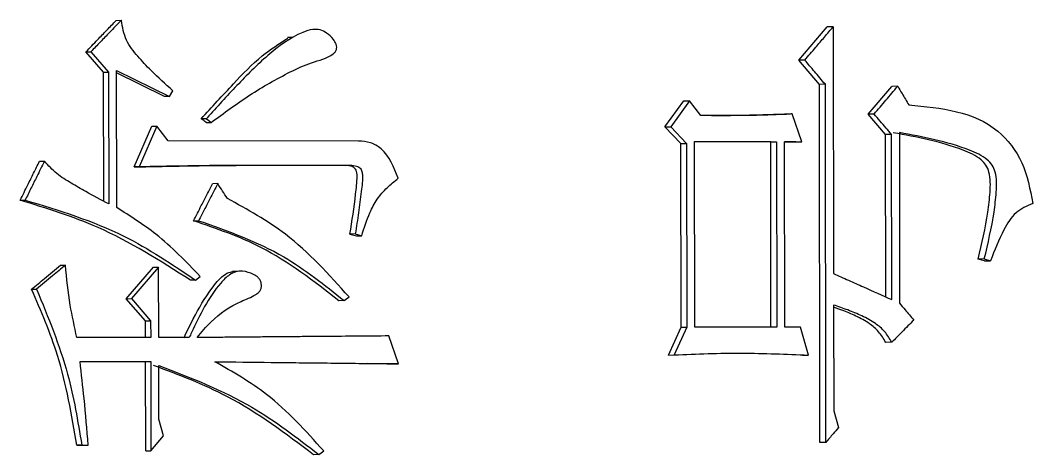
# Model space of a CAD drawing. Header units: millimetres. Extents: x 1726 to 4771, y 590 to 2743.
# Drawn here: x 3137.4 to 3143.3, y 941.34 to 943.88 of the extents above; entities that cross this region are included whole.
import ezdxf

# ---------------------------------------------------------------- set-up
doc = ezdxf.new("R2010")
doc.units = ezdxf.units.MM

msp = doc.modelspace()

# ---------------------------------------------------------------- linework, layer by layer
at = {"color": 7, "linetype": 'Continuous', "lineweight": 25}
for p, q in [((3137.9611, 943.8758), (3137.9905, 943.8767)), ((3141.9407, 943.6433), (3142.1055, 943.8377)), ((3142.1403, 943.8386), (3142.1055, 943.8377)), ((3142.1403, 943.8386), (3142.1424, 942.3999)), ((3138.9896, 943.776), (3138.9586, 943.7752)), ((3137.7837, 943.6921), (3137.8129, 943.693)), ((3137.8868, 943.573), (3137.7837, 943.6921)), ((3137.8129, 943.693), (3137.9161, 943.5739)), ((3141.9753, 943.6441), (3141.9407, 943.6433)), ((3142.0601, 943.5025), (3141.9407, 943.6433)), ((3137.8868, 943.573), (3137.9161, 943.5739)), ((3137.8878, 942.8216), (3137.8868, 943.573)), ((3137.9161, 943.5739), (3137.9172, 942.8059)), ((3137.9628, 943.5846), (3138.2717, 943.4329)), ((3137.964, 942.7842), (3137.9628, 943.5846)), ((3138.242, 943.432), (3137.9629, 943.5693)), ((3142.0949, 943.5033), (3142.0601, 943.5025)), ((3142.0631, 941.4148), (3142.0601, 943.5025)), ((3142.0979, 941.4156), (3142.0949, 943.5033)), ((3138.2717, 943.4329), (3138.2904, 943.4653)), ((3142.3444, 943.3289), (3142.4815, 943.491)), ((3142.5168, 943.4918), (3142.4815, 943.491)), ((3138.2717, 943.4329), (3138.242, 943.432)), ((3141.1598, 943.2551), (3141.2701, 943.4064)), ((3141.3038, 943.4072), (3141.1934, 943.2559)), ((3141.2701, 943.4064), (3141.3038, 943.4072)), ((3141.3685, 943.3206), (3141.3038, 943.4072)), ((3141.7886, 943.3268), (3141.8677, 943.3297)), ((3141.9022, 943.3305), (3141.8677, 943.3297)), ((3141.9576, 943.1682), (3141.9022, 943.3305)), ((3142.3795, 943.3298), (3142.3444, 943.3289)), ((3142.4453, 943.2098), (3142.3444, 943.3289)), ((3138.4869, 943.3028), (3138.4568, 943.3019)), ((3138.4848, 943.2803), (3138.5149, 943.2811)), ((3138.0651, 943.0212), (3138.1675, 943.259)), ((3138.1972, 943.2599), (3138.0947, 943.022)), ((3138.1675, 943.259), (3138.1972, 943.2599)), ((3138.2628, 943.1733), (3138.1972, 943.2599)), ((3141.1598, 943.2551), (3141.1934, 943.2559)), ((3141.2521, 943.1576), (3141.1598, 943.2551)), ((3141.1934, 943.2559), (3141.2857, 943.1584)), ((3142.4805, 943.2106), (3142.4453, 943.2098)), ((3142.4466, 942.2637), (3142.4453, 943.2098)), ((3142.4819, 942.2479), (3142.4805, 943.2106)), ((3142.5263, 943.2214), (3142.5277, 942.2262)), ((3139.3725, 943.1719), (3138.2628, 943.1733)), ((3141.2521, 943.1576), (3141.2857, 943.1584)), ((3141.2536, 942.0867), (3141.2521, 943.1576)), ((3141.2857, 943.1584), (3141.2873, 942.0876)), ((3141.3334, 942.0875), (3141.3318, 943.1692)), ((3141.3318, 943.1692), (3141.8105, 943.1684)), ((3141.7761, 943.1676), (3141.3318, 943.1683)), ((3141.7761, 943.1676), (3141.8105, 943.1684)), ((3141.7777, 942.0859), (3141.7761, 943.1676)), ((3141.8105, 943.1684), (3141.8121, 942.0867)), ((3141.8581, 942.0867), (3141.8565, 943.1684)), ((3141.8565, 943.1684), (3141.9576, 943.1682)), ((3141.923, 943.1674), (3141.8565, 943.1675)), ((3141.923, 943.1674), (3141.9576, 943.1682)), ((3139.295, 943.0305), (3139.3261, 943.0314)), ((3138.0651, 943.0212), (3138.0947, 943.022)), ((3138.5527, 942.9241), (3138.5226, 942.9233)), ((3137.4012, 942.8271), (3137.4299, 942.828)), ((3138.4109, 942.707), (3138.4409, 942.7079)), ((3139.3546, 942.6311), (3139.3234, 942.6303)), ((3139.3234, 942.6303), (3139.3606, 942.6194)), ((3139.3546, 942.6311), (3139.3918, 942.6202)), ((3137.6358, 942.4483), (3137.6648, 942.4492)), ((3143.0214, 942.485), (3142.9855, 942.4841)), ((3143.022, 942.4732), (3142.9855, 942.4841)), ((3143.0214, 942.485), (3143.058, 942.4741)), ((3143.022, 942.4732), (3143.058, 942.4741)), ((3138.0195, 942.2532), (3138.178, 942.4369)), ((3138.2077, 942.4378), (3138.049, 942.2541)), ((3138.178, 942.4369), (3138.2077, 942.4378)), ((3138.2083, 942.0267), (3138.2077, 942.4378)), ((3138.4227, 942.3618), (3138.4507, 942.3834)), ((3138.6684, 942.4119), (3138.6377, 942.4111)), ((3138.4227, 942.3617), (3138.3927, 942.3609)), ((3137.4674, 942.3078), (3137.4962, 942.3087)), ((3139.29, 942.2418), (3139.3179, 942.2633)), ((3138.0195, 942.2532), (3138.049, 942.2541)), ((3138.1318, 942.1233), (3138.0195, 942.2532)), ((3138.049, 942.2541), (3138.1614, 942.1241)), ((3139.29, 942.2418), (3139.2589, 942.2409)), ((3142.1426, 942.216), (3142.1435, 941.5995)), ((3138.1318, 942.1233), (3138.1614, 942.1241)), ((3138.132, 942.0259), (3138.1318, 942.1233)), ((3138.1614, 942.1241), (3138.1616, 942.0268)), ((3141.1802, 941.9246), (3141.2536, 942.0867)), ((3141.2873, 942.0876), (3141.2138, 941.9254)), ((3141.2536, 942.0867), (3141.2873, 942.0876)), ((3141.8121, 942.0867), (3141.3334, 942.0875)), ((3141.95, 942.0865), (3141.8581, 942.0867)), ((3141.9961, 941.9242), (3141.95, 942.0865)), ((3138.1616, 942.0268), (3137.731, 942.0273)), ((3138.3859, 942.0265), (3138.2083, 942.0267)), ((3139.6068, 941.8736), (3139.5508, 942.0359)), ((3142.4822, 941.9991), (3142.447, 941.9983)), ((3141.1802, 941.9246), (3141.2138, 941.9254)), ((3141.9615, 941.9234), (3141.9961, 941.9242)), ((3137.75, 941.8866), (3138.1618, 941.8862)), ((3138.1322, 941.8853), (3137.75, 941.8857)), ((3138.1322, 941.8853), (3138.1618, 941.8862)), ((3138.1329, 941.3661), (3138.1322, 941.8853)), ((3138.1618, 941.8862), (3138.1625, 941.367)), ((3138.209, 941.5508), (3138.2086, 941.8644)), ((3139.5753, 941.8728), (3139.4256, 941.8745)), ((3139.6068, 941.8736), (3139.5753, 941.8728)), ((3142.1435, 941.5995), (3142.1712, 941.5021)), ((3138.2372, 941.4534), (3138.209, 941.5508)), ((3138.1625, 941.367), (3138.2372, 941.4534)), ((3137.7599, 941.3998), (3137.7308, 941.399)), ((3137.7309, 941.399), (3137.7683, 941.399)), ((3137.76, 941.3998), (3137.7975, 941.3998)), ((3137.7683, 941.399), (3137.7975, 941.3998)), ((3142.0979, 941.4156), (3142.0631, 941.4148)), ((3138.1329, 941.3661), (3138.1625, 941.367)), ((3139.1424, 941.3441), (3139.1115, 941.3433))]:
    msp.add_line(p, q, dxfattribs=at)
at = {"color": 7, "linetype": 'Continuous', "lineweight": 25, "flags": 128}
for points in [[(3138.4848, 943.2803), (3138.4777, 943.2858), (3138.4705, 943.2913), (3138.4568, 943.3019)], [(3138.4869, 943.3028), (3138.5009, 943.2919), (3138.5149, 943.2811)], [(3139.3606, 942.6194), (3139.3733, 942.6197), (3139.3826, 942.62), (3139.3918, 942.6202)], [(3139.1424, 941.3441), (3139.1563, 941.3549), (3139.1703, 941.3657)]]:
    msp.add_lwpolyline(points, dxfattribs=at)
at = {"color": 7, "linetype": 'Continuous', "lineweight": 25}
for points, knots in [([(3137.7837, 943.6921), (3137.8066, 943.7158), (3137.8476, 943.7582), (3137.9067, 943.8195), (3137.943, 943.857), (3137.9611, 943.8758)], [0, 0, 0, 0, 0.386356, 0.693178, 1, 1, 1, 1]), ([(3137.9905, 943.8767), (3137.9677, 943.853), (3137.9266, 943.8106), (3137.8674, 943.7494), (3137.8311, 943.7118), (3137.8129, 943.693)], [0, 0, 0, 0, 0.386102, 0.693051, 1, 1, 1, 1]), ([(3138.2904, 943.4653), (3138.2474, 943.504), (3138.1765, 943.568), (3138.0856, 943.6654), (3138.0113, 943.7577), (3137.9975, 943.8367), (3137.9905, 943.8767)], [0, 0, 0, 0, 0.335019, 0.553277, 0.774167, 1, 1, 1, 1]), ([(3138.5149, 943.2811), (3138.5884, 943.3354), (3138.7355, 943.4442), (3138.9341, 943.5566), (3139.097, 943.6342), (3139.1945, 943.6533), (3139.2371, 943.6908), (3139.2451, 943.7043), (3139.2467, 943.7208), (3139.2415, 943.7419), (3139.2232, 943.7722), (3139.1915, 943.8018), (3139.1496, 943.823), (3139.0999, 943.8256), (3138.9899, 943.786), (3138.8382, 943.6745), (3138.6618, 943.4956), (3138.5459, 943.3695), (3138.4881, 943.3041), (3138.4869, 943.3028)], [0, 0, 0, 0, 0.146382, 0.292955, 0.366204, 0.439427, 0.447746, 0.45616, 0.463429, 0.472823, 0.489455, 0.518149, 0.540935, 0.563855, 0.597101, 0.728178, 0.861562, 0.99717, 1, 1, 1, 1]), ([(3141.9753, 943.6441), (3141.9964, 943.669), (3142.0345, 943.7139), (3142.0895, 943.7787), (3142.1233, 943.8186), (3142.1403, 943.8386)], [0, 0, 0, 0, 0.384573, 0.692287, 1, 1, 1, 1]), ([(3138.4568, 943.3019), (3138.5189, 943.37), (3138.6335, 943.4957), (3138.7938, 943.6643), (3138.9098, 943.7392), (3138.9607, 943.7721)], [0, 0, 0, 0, 0.398136, 0.735593, 1, 1, 1, 1]), ([(3142.0949, 943.5033), (3142.0842, 943.5158), (3142.063, 943.5408), (3142.0232, 943.5877), (3141.9939, 943.6222), (3141.9753, 943.6441)], [0, 0, 0, 0, 0.2662451, 0.5324906, 1, 1, 1, 1]), ([(3142.3795, 943.3298), (3142.4024, 943.3568), (3142.4482, 943.4108), (3142.4939, 943.4648), (3142.5168, 943.4918)], [0, 0, 0, 0, 0.4999992, 1, 1, 1, 1]), ([(3142.5168, 943.4918), (3142.5251, 943.4777), (3142.54, 943.4526), (3142.5614, 943.4165), (3142.5745, 943.3945), (3142.581, 943.3835)], [0, 0, 0, 0, 0.39043, 0.695215, 1, 1, 1, 1]), ([(3141.9022, 943.3305), (3141.8978, 943.3303), (3141.889, 943.3299), (3141.8758, 943.3293), (3141.8627, 943.3286), (3141.8495, 943.328), (3141.8363, 943.3274), (3141.8231, 943.3268), (3141.8121, 943.3263), (3141.8011, 943.3258), (3141.7902, 943.3254), (3141.777, 943.3248), (3141.7594, 943.3242), (3141.7418, 943.3236), (3141.7242, 943.323), (3141.711, 943.3227), (3141.6934, 943.3222), (3141.6758, 943.3218), (3141.6582, 943.3215), (3141.645, 943.3213), (3141.6274, 943.321), (3141.6097, 943.3208), (3141.5921, 943.3206), (3141.5745, 943.3205), (3141.5569, 943.3204), (3141.5393, 943.3203), (3141.526, 943.3203), (3141.5128, 943.3202), (3141.4996, 943.3202), (3141.4886, 943.3202), (3141.4798, 943.3202), (3141.471, 943.3202), (3141.4621, 943.3203), (3141.4533, 943.3203), (3141.4467, 943.3203), (3141.4401, 943.3203), (3141.4313, 943.3203), (3141.4225, 943.3204), (3141.4137, 943.3204), (3141.4048, 943.3204), (3141.396, 943.3205), (3141.3872, 943.3205), (3141.3788, 943.3205), (3141.3725, 943.3206), (3141.3685, 943.3206)], [0, 0, 0, 0, 0.024742, 0.049483, 0.074225, 0.098967, 0.123709, 0.14845, 0.173192, 0.185563, 0.210305, 0.235047, 0.259788, 0.309272, 0.334014, 0.358756, 0.383497, 0.432981, 0.457723, 0.482464, 0.507206, 0.55669, 0.581432, 0.606173, 0.655657, 0.680399, 0.70514, 0.729882, 0.754624, 0.779366, 0.791736, 0.804107, 0.828849, 0.84122, 0.853591, 0.865962, 0.878333, 0.903074, 0.915445, 0.927816, 0.952558, 0.964929, 0.9773, 1, 1, 1, 1]), ([(3141.8147, 943.3276), (3141.8147, 943.3276), (3141.8148, 943.3276), (3141.8142, 943.3275), (3141.8087, 943.3274), (3141.7455, 943.3251), (3141.6063, 943.3207), (3141.4885, 943.3205), (3141.419, 943.3204)], [0, 0, 0, 0, 0.000702, 0.004866, 0.009994, 0.065228, 0.448589, 1, 1, 1, 1]), ([(3142.4805, 943.2106), (3142.4699, 943.2231), (3142.4478, 943.2492), (3142.4141, 943.2889), (3142.3911, 943.3162), (3142.3795, 943.3298)], [0, 0, 0, 0, 0.314653, 0.657326, 1, 1, 1, 1]), ([(3142.581, 943.3835), (3142.7707, 943.3651), (3143.038, 943.3391), (3143.2586, 943.0495), (3143.2886, 942.8903), (3143.304, 942.809)], [0, 0, 0, 0, 0.544628, 0.767125, 1, 1, 1, 1]), ([(3142.9855, 942.4841), (3143.007, 942.5749), (3143.0375, 942.7035), (3143.0568, 942.8731), (3143.0591, 942.9681), (3143.0337, 943.0328), (3142.9845, 943.0825), (3142.8047, 943.163), (3142.6286, 943.1953), (3142.491, 943.2205)], [0, 0, 0, 0, 0.238634, 0.338047, 0.438194, 0.475532, 0.512995, 0.619423, 1, 1, 1, 1]), ([(3143.0214, 942.485), (3143.043, 942.5757), (3143.0735, 942.7043), (3143.0928, 942.8739), (3143.0951, 942.9688), (3143.0698, 943.0335), (3143.0207, 943.0832), (3142.8406, 943.1638), (3142.6643, 943.1961), (3142.5263, 943.2214)], [0, 0, 0, 0, 0.238484, 0.337767, 0.43778, 0.475122, 0.512592, 0.618725, 1, 1, 1, 1]), ([(3139.6052, 942.9553), (3139.5795, 943.0195), (3139.5442, 943.1077), (3139.4437, 943.1683), (3139.3961, 943.1707), (3139.3725, 943.1719)], [0, 0, 0, 0, 0.574092, 0.788689, 1, 1, 1, 1]), ([(3137.4012, 942.8272), (3137.4159, 942.8571), (3137.442, 942.9098), (3137.4794, 942.9855), (3137.502, 943.0313), (3137.5133, 943.0542)], [0, 0, 0, 0, 0.394967, 0.69748, 1, 1, 1, 1]), ([(3137.5421, 943.0551), (3137.5273, 943.0252), (3137.5012, 942.9724), (3137.4638, 942.8967), (3137.4412, 942.8509), (3137.4299, 942.828)], [0, 0, 0, 0, 0.394861, 0.69743, 1, 1, 1, 1]), ([(3137.5133, 943.0542), (3137.5157, 943.0543), (3137.5205, 943.0544), (3137.5301, 943.0547), (3137.5373, 943.0549), (3137.5421, 943.0551)], [0, 0, 0, 0, 0.2525, 0.505, 1, 1, 1, 1]), ([(3137.9172, 942.8059), (3137.8721, 942.8293), (3137.7978, 942.868), (3137.6972, 942.9276), (3137.6109, 942.9794), (3137.5651, 943.0298), (3137.5421, 943.0551)], [0, 0, 0, 0, 0.337761, 0.556951, 0.777135, 1, 1, 1, 1]), ([(3139.295, 943.0305), (3139.1511, 943.0306), (3138.9083, 943.0306), (3138.4985, 943.0301), (3138.2322, 943.0246), (3138.0651, 943.0212)], [0, 0, 0, 0, 0.351751, 0.593192, 1, 1, 1, 1]), ([(3138.0947, 943.022), (3138.1021, 943.0222), (3138.1168, 943.0225), (3138.139, 943.023), (3138.1612, 943.0235), (3138.1834, 943.0239), (3138.2056, 943.0244), (3138.224, 943.0248), (3138.2425, 943.0252), (3138.261, 943.0256), (3138.2832, 943.026), (3138.3127, 943.0266), (3138.3497, 943.0272), (3138.394, 943.028), (3138.4309, 943.0286), (3138.4678, 943.0291), (3138.5047, 943.0295), (3138.549, 943.03), (3138.586, 943.0302), (3138.6229, 943.0305), (3138.6598, 943.0307), (3138.704, 943.0309), (3138.7409, 943.031), (3138.7778, 943.0311), (3138.8147, 943.0312), (3138.8736, 943.0314), (3138.9474, 943.0315), (3139.0137, 943.0315), (3139.0542, 943.0315), (3139.0726, 943.0315), (3139.091, 943.0315), (3139.1094, 943.0315), (3139.1278, 943.0315), (3139.1462, 943.0315), (3139.1683, 943.0315), (3139.1867, 943.0315), (3139.1996, 943.0315), (3139.2088, 943.0315), (3139.218, 943.0315), (3139.2272, 943.0315), (3139.2364, 943.0314), (3139.2456, 943.0314), (3139.2567, 943.0314), (3139.2659, 943.0314), (3139.2751, 943.0314), (3139.2843, 943.0314), (3139.2953, 943.0314), (3139.3045, 943.0314), (3139.3148, 943.0314), (3139.3214, 943.0314), (3139.3261, 943.0314)], [0, 0, 0, 0, 0.01797, 0.035941, 0.053911, 0.071882, 0.089852, 0.107823, 0.116808, 0.134779, 0.152749, 0.17072, 0.20666, 0.242601, 0.278542, 0.296513, 0.332454, 0.368395, 0.404336, 0.422306, 0.458247, 0.494188, 0.530129, 0.5481, 0.584041, 0.619982, 0.691863, 0.763745, 0.781716, 0.790701, 0.808672, 0.826642, 0.835627, 0.853598, 0.871568, 0.889539, 0.898524, 0.903017, 0.912002, 0.920987, 0.92548, 0.934465, 0.94345, 0.952435, 0.956928, 0.965913, 0.974898, 0.983884, 0.988376, 1, 1, 1, 1]), ([(3139.3234, 942.6303), (3139.3355, 942.7074), (3139.3502, 942.8021), (3139.3616, 942.9095), (3139.365, 942.951), (3139.3656, 942.9805), (3139.3599, 943.0016), (3139.3522, 943.0138), (3139.3386, 943.0235), (3139.319, 943.0296), (3139.3032, 943.0302), (3139.295, 943.0304)], [0, 0, 0, 0, 0.518554, 0.63647, 0.716192, 0.79519, 0.830159, 0.859959, 0.88982, 0.943206, 1, 1, 1, 1]), ([(3139.3261, 943.0313), (3139.3382, 943.0306), (3139.3553, 943.0298), (3139.3752, 943.0212), (3139.3857, 943.0119), (3139.3933, 942.9974), (3139.4001, 942.9523), (3139.3876, 942.8701), (3139.3743, 942.7546), (3139.3612, 942.6723), (3139.3546, 942.6311)], [0, 0, 0, 0, 0.0831254, 0.1187499, 0.1478037, 0.1768369, 0.2258933, 0.4466772, 0.7232416, 1, 1, 1, 1]), ([(3138.411, 942.7071), (3138.4262, 942.7366), (3138.4525, 942.7875), (3138.4897, 942.8595), (3138.5116, 942.902), (3138.5226, 942.9233)], [0, 0, 0, 0, 0.410293, 0.705146, 1, 1, 1, 1]), ([(3138.5527, 942.9241), (3138.5374, 942.8946), (3138.5112, 942.8437), (3138.4739, 942.7717), (3138.4519, 942.7292), (3138.4409, 942.7079)], [0, 0, 0, 0, 0.410172, 0.705086, 1, 1, 1, 1]), ([(3138.6089, 942.8375), (3138.5995, 942.852), (3138.5808, 942.8808), (3138.5621, 942.9097), (3138.5527, 942.9241)], [0, 0, 0, 0, 0.499999, 1, 1, 1, 1]), ([(3139.3918, 942.6202), (3139.4065, 942.6655), (3139.4304, 942.7397), (3139.4795, 942.8355), (3139.5377, 942.9022), (3139.5828, 942.9377), (3139.6052, 942.9553)], [0, 0, 0, 0, 0.3472415, 0.5688851, 0.7862128, 1, 1, 1, 1]), ([(3138.3928, 942.3609), (3138.2175, 942.4731), (3137.9058, 942.6728), (3137.5548, 942.7801), (3137.4012, 942.8271)], [0, 0, 0, 0, 0.562345, 1, 1, 1, 1]), ([(3137.4299, 942.828), (3137.6263, 942.7683), (3137.9789, 942.6611), (3138.2865, 942.4536), (3138.4227, 942.3617)], [0, 0, 0, 0, 0.556899, 1, 1, 1, 1]), ([(3139.3179, 942.2633), (3139.2008, 942.394), (3138.9933, 942.6256), (3138.7255, 942.7732), (3138.6088, 942.8375)], [0, 0, 0, 0, 0.5642623, 1, 1, 1, 1]), ([(3143.304, 942.809), (3143.2694, 942.7934), (3143.1985, 942.7615), (3143.1199, 942.6342), (3143.0816, 942.5351), (3143.058, 942.4741)], [0, 0, 0, 0, 0.267599, 0.548584, 1, 1, 1, 1]), ([(3138.4507, 942.3834), (3138.3674, 942.4696), (3138.2196, 942.6226), (3138.0417, 942.735), (3137.964, 942.7842)], [0, 0, 0, 0, 0.563218, 1, 1, 1, 1]), ([(3139.2589, 942.2409), (3139.1124, 942.355), (3138.8527, 942.5574), (3138.5451, 942.6616), (3138.411, 942.707)], [0, 0, 0, 0, 0.564, 1, 1, 1, 1]), ([(3138.441, 942.7079), (3138.6117, 942.6476), (3138.919, 942.5391), (3139.1758, 942.3332), (3139.29, 942.2417)], [0, 0, 0, 0, 0.555457, 1, 1, 1, 1]), ([(3137.4675, 942.3079), (3137.4926, 942.3288), (3137.5333, 942.3628), (3137.5894, 942.4096), (3137.6204, 942.4354), (3137.6358, 942.4483)], [0, 0, 0, 0, 0.448155, 0.724078, 1, 1, 1, 1]), ([(3137.6648, 942.4492), (3137.6397, 942.4282), (3137.599, 942.3943), (3137.5428, 942.3475), (3137.5117, 942.3216), (3137.4962, 942.3087)], [0, 0, 0, 0, 0.447799, 0.7239, 1, 1, 1, 1]), ([(3137.731, 942.0273), (3137.7172, 942.0899), (3137.6865, 942.229), (3137.6725, 942.371), (3137.6648, 942.4492)], [0, 0, 0, 0, 0.449849, 1, 1, 1, 1]), ([(3138.356, 942.0257), (3138.3736, 942.0629), (3138.4209, 942.1624), (3138.4947, 942.2873), (3138.5691, 942.379), (3138.6158, 942.4082), (3138.6344, 942.4094), (3138.638, 942.4096)], [0, 0, 0, 0, 0.250886, 0.67108, 0.882715, 0.97729, 1, 1, 1, 1]), ([(3138.4326, 942.0265), (3138.4585, 942.058), (3138.53, 942.1449), (3138.6509, 942.2273), (3138.754, 942.2625), (3138.7911, 942.2885), (3138.8027, 942.3045), (3138.8078, 942.3227), (3138.8074, 942.3424), (3138.801, 942.3619), (3138.7858, 942.3811), (3138.7512, 942.4015), (3138.7063, 942.4153), (3138.6566, 942.412), (3138.6118, 942.3889), (3138.5079, 942.2823), (3138.4431, 942.1474), (3138.3905, 942.0362), (3138.3859, 942.0265)], [0, 0, 0, 0, 0.104817, 0.288489, 0.371154, 0.389962, 0.405383, 0.420813, 0.436756, 0.454227, 0.471615, 0.498268, 0.557765, 0.592477, 0.62706, 0.687172, 0.972715, 1, 1, 1, 1]), ([(3142.1424, 942.3999), (3142.1715, 942.3869), (3142.2298, 942.3608), (3142.343, 942.3101), (3142.427, 942.2725), (3142.4819, 942.2479)], [0, 0, 0, 0, 0.257226, 0.514452, 1, 1, 1, 1]), ([(3137.7308, 941.399), (3137.7011, 941.576), (3137.6482, 941.8903), (3137.5224, 942.1809), (3137.4674, 942.3079)], [0, 0, 0, 0, 0.562973, 1, 1, 1, 1]), ([(3137.4962, 942.3087), (3137.5635, 942.1455), (3137.6844, 941.8526), (3137.7368, 941.5388), (3137.7599, 941.3998)], [0, 0, 0, 0, 0.557097, 1, 1, 1, 1]), ([(3142.4822, 941.9991), (3142.4694, 942.0208), (3142.4442, 942.0636), (3142.3824, 942.1143), (3142.3088, 942.1537), (3142.2267, 942.1884), (3142.1706, 942.2068), (3142.1426, 942.216)], [0, 0, 0, 0, 0.176065, 0.348002, 0.566634, 0.783694, 1, 1, 1, 1]), ([(3142.5277, 942.2262), (3142.5383, 942.2137), (3142.5574, 942.1912), (3142.5849, 942.1587), (3142.6019, 942.1387), (3142.6103, 942.1287)], [0, 0, 0, 0, 0.3845773, 0.6922875, 1, 1, 1, 1]), ([(3142.447, 941.9983), (3142.4342, 942.0199), (3142.409, 942.0628), (3142.3473, 942.1134), (3142.2738, 942.1528), (3142.2032, 942.183), (3142.1589, 942.1978), (3142.1426, 942.2032)], [0, 0, 0, 0, 0.193614, 0.382624, 0.622908, 0.86144, 1, 1, 1, 1]), ([(3142.6103, 942.1287), (3142.5989, 942.1172), (3142.5761, 942.094), (3142.5334, 942.0508), (3142.5021, 942.0192), (3142.4823, 941.9991)], [0, 0, 0, 0, 0.267463, 0.534927, 1, 1, 1, 1]), ([(3139.5508, 942.0359), (3139.428, 942.0349), (3139.2746, 942.0336), (3139.0903, 942.0322), (3139.0134, 942.0315), (3138.9366, 942.0309), (3138.8751, 942.0304), (3138.7981, 942.0297), (3138.7366, 942.0292), (3138.675, 942.0286), (3138.6288, 942.0282), (3138.5904, 942.0279), (3138.5519, 942.0275), (3138.521, 942.0272), (3138.4902, 942.027), (3138.4633, 942.0267), (3138.4441, 942.0266), (3138.4326, 942.0265)], [0, 0, 0, 0, 0.329938, 0.412422, 0.494907, 0.536149, 0.618633, 0.659875, 0.74236, 0.783602, 0.824844, 0.866086, 0.886707, 0.927949, 0.94857, 0.969192, 1, 1, 1, 1]), ([(3141.2138, 941.9254), (3141.2796, 941.9284), (3141.4112, 941.9342), (3141.6723, 941.9379), (3141.867, 941.9296), (3141.9961, 941.9242)], [0, 0, 0, 0, 0.2520852, 0.5041977, 1, 1, 1, 1]), ([(3137.7975, 941.3998), (3137.79, 941.4901), (3137.7765, 941.6526), (3137.7581, 941.8146), (3137.75, 941.8866)], [0, 0, 0, 0, 0.555754, 1, 1, 1, 1]), ([(3139.1115, 941.3433), (3138.9488, 941.4659), (3138.6601, 941.6835), (3138.3251, 941.8089), (3138.1789, 941.8636)], [0, 0, 0, 0, 0.563345, 1, 1, 1, 1]), ([(3138.2086, 941.8644), (3138.3946, 941.7925), (3138.7291, 941.6631), (3139.0154, 941.4421), (3139.1424, 941.3441)], [0, 0, 0, 0, 0.55626, 1, 1, 1, 1]), ([(3138.5355, 941.8857), (3138.645, 941.8845), (3138.7681, 941.883), (3138.9184, 941.8813), (3138.9867, 941.8805), (3139.0686, 941.8796), (3139.1505, 941.8787), (3139.2324, 941.8778), (3139.3142, 941.8769), (3139.3824, 941.8761), (3139.4301, 941.8756), (3139.4642, 941.8752), (3139.4982, 941.8748), (3139.5323, 941.8744), (3139.5595, 941.8741), (3139.5821, 941.8739), (3139.5978, 941.8737), (3139.6068, 941.8736)], [0, 0, 0, 0, 0.305862, 0.344095, 0.42056, 0.497026, 0.573491, 0.649956, 0.726422, 0.802887, 0.84112, 0.860236, 0.898469, 0.936701, 0.955818, 0.974934, 1, 1, 1, 1]), ([(3139.1703, 941.3657), (3139.0649, 941.4829), (3138.8783, 941.6905), (3138.6395, 941.8265), (3138.5355, 941.8857)], [0, 0, 0, 0, 0.56439, 1, 1, 1, 1]), ([(3142.1712, 941.5021), (3142.1607, 941.4897), (3142.1433, 941.4691), (3142.1188, 941.4403), (3142.1049, 941.4239), (3142.0979, 941.4156)], [0, 0, 0, 0, 0.42836, 0.71418, 1, 1, 1, 1])]:
    msp.add_open_spline(points, degree=3, knots=knots, dxfattribs=at)

doc.saveas('drawing.dxf')
